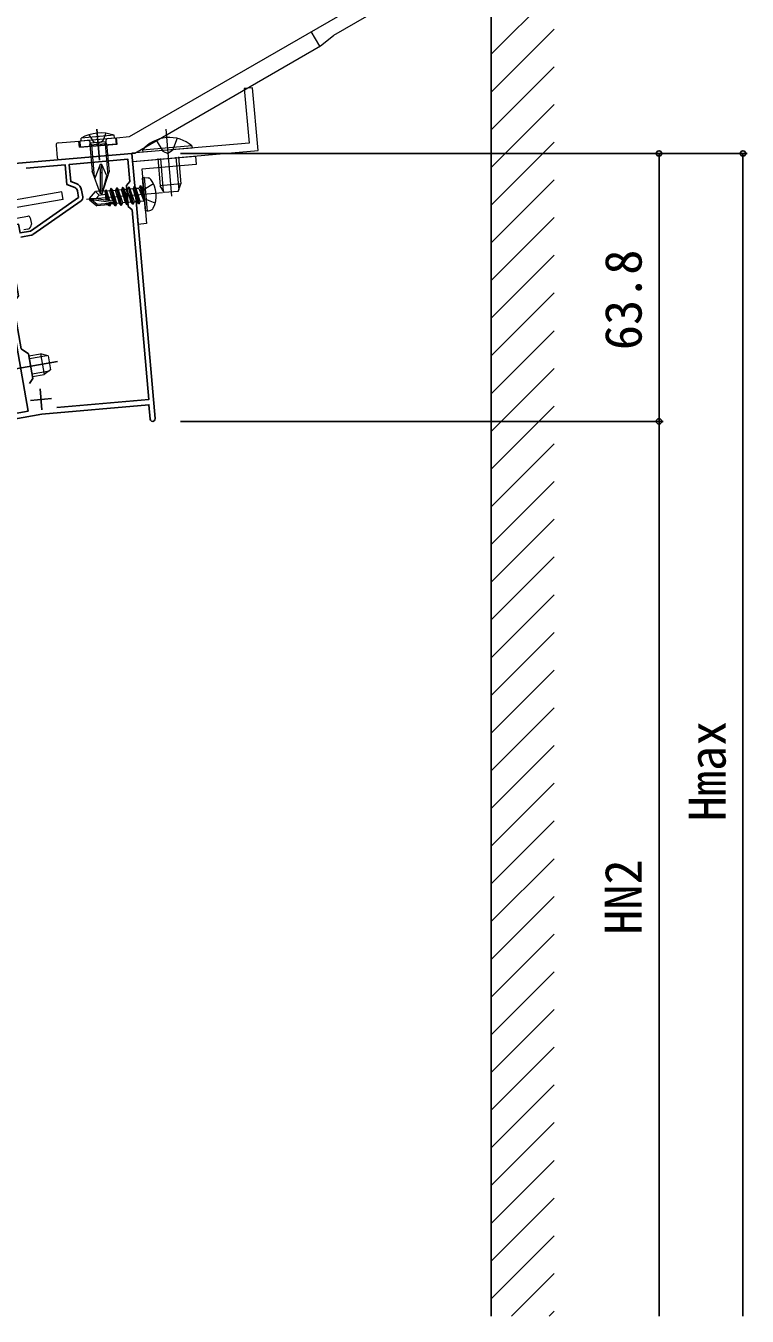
# Model space of a CAD drawing. Units: millimetres, scale not verified. Extents: x -525 to 525, y -783 to 777.
# Drawn here: x -190.8 to -19, y 175.9 to 483.2 of the extents above; entities that cross this region are included whole.
import ezdxf
from ezdxf.enums import TextEntityAlignment as Align

# ---------------------------------------------------------------- set-up
doc = ezdxf.new("R2010")
doc.units = ezdxf.units.MM
doc.header["$LTSCALE"] = 4
for name, color, linetype in [('0-2_YKK_11', 7, 'Continuous'), ('0-3_YKK_12', 2, 'Continuous'), ('0-5_YKK_D', 6, 'Continuous'), ('0-7_YSS_K', 3, 'Continuous')]:
    doc.layers.add(name, color=color, linetype=linetype)
doc.layers.add('0-4_YKK_13', color=4, linetype='Continuous', lineweight=18)
doc.styles.add('ＭＳ ゴシック', font='')
doc.styles.get('ＭＳ ゴシック').set_extended_font_data('MS Gothic')

msp = doc.modelspace()

# ---------------------------------------------------------------- linework, layer by layer
at = {"layer": '0-2_YKK_11'}
for p, q in [((-177.239, 442.468), (-177.521, 444.066)), ((-189.134, 433.458), (-177.651, 441.474)), ((-191.994, 432.859), (-189.532, 433.293)), ((-187.427, 396.694), (-186.991, 391.713)), ((-189.7, 393.985), (-184.719, 394.421))]:
    msp.add_line(p, q, dxfattribs=at)
for points in [[(-203.199, 447.029), (-205.096, 446.694), (-205.443, 446.938), (-214.011, 445.427), (-213.786, 444.147), (-214.77, 443.973), (-215.204, 446.435), (-192.554, 450.429), (-165.528, 452.794), (-164.696, 443.288), (-164.8, 443.095), (-164.752, 442.547), (-164.616, 442.375), (-160.002, 389.635)], [(-179.148, 444.658), (-181.038, 445.346), (-181.453, 450.095), (-190.757, 449.281)], [(-178.806, 445.598), (-180.097, 446.068), (-180.457, 450.182), (-166.51, 451.403), (-166.049, 446.123), (-166.867, 445.148), (-166.431, 440.167), (-165.456, 439.349), (-161.508, 394.221), (-183.398, 392.306)], [(-161.198, 389.53), (-161.494, 392.917), (-187.001, 390.686), (-204.82, 387.544), (-205.046, 388.824), (-190.274, 391.429), (-197.081, 430.033), (-200.035, 429.512), (-200.209, 430.497), (-198.732, 430.757), (-199.183, 433.318), (-198.417, 433.961), (-197.162, 434.182), (-194.01, 435.652), (-192.533, 435.912), (-192.168, 433.844), (-189.706, 434.278), (-178.224, 442.294), (-178.505, 443.892)], [(-189.918, 397.977), (-189.097, 399.15), (-190.139, 405.059), (-191.877, 406.276), (-193.787, 417.109), (-192.57, 418.847), (-193.612, 424.755), (-195.349, 425.972), (-196.096, 430.207)]]:
    msp.add_lwpolyline(points, dxfattribs=at)
for centre, radius, start, end in [((-179.49, 443.718), 2, 9.99999, 70.00002), ((-179.49, 443.718), 1, 10.00002, 70.00004), ((-178.224, 442.294), 1, 304.91801, 10), ((-189.706, 434.278), 1, 280.00004, 304.91809), ((-160.6, 389.583), 0.6, 184.99999, 5.00001)]:
    msp.add_arc(centre, radius, start, end, dxfattribs=at)
at = {"layer": '0-3_YKK_12'}
for p, q in [((-173.87, 458.539), (-173.229, 451.214)), ((-201.939, 399.932), (-183.228, 403.231))]:
    msp.add_line(p, q, dxfattribs=at)
at = {"layer": '0-4_YKK_13'}
for p, q in [((-166.075, 456.786), (-92.124, 499.482)), ((-97.783, 492.288), (-117.497, 480.905)), ((-120.773, 478.321), (-122.813, 481.853)), ((-120.59, 478.426), (-117.497, 480.905)), ((-157.499, 458.543), (-156.104, 442.604)), ((-183.123, 455.295), (-178.142, 455.731)), ((-183.123, 455.295), (-178.142, 455.731)), ((-178.011, 454.236), (-178.142, 455.731)), ((-178.011, 454.236), (-178.142, 455.731)), ((-178.011, 454.236), (-169.045, 455.021)), ((-178.011, 454.236), (-169.045, 455.021)), ((-169.786, 457.107), (-177.643, 456.419)), ((-177.643, 455.774), (-169.674, 456.471)), ((-177.643, 455.774), (-177.643, 456.419)), ((-175.765, 457.255), (-174.764, 455.621)), ((-175.546, 454.753), (-175.466, 455.257)), ((-171.562, 455.102), (-175.546, 454.753)), ((-175.169, 454.786), (-174.505, 447.199)), ((-174.764, 455.621), (-173.57, 455.115)), ((-172.483, 455.821), (-173.57, 455.115)), ((-171.78, 457.604), (-172.483, 455.821)), ((-171.939, 455.069), (-171.273, 447.45)), ((-171.562, 455.102), (-171.728, 455.584)), ((-171.562, 455.102), (-170.975, 448.395)), ((-169.674, 456.471), (-169.786, 457.107)), ((-169.177, 456.515), (-166.075, 456.786)), ((-169.177, 456.515), (-166.075, 456.786)), ((-169.045, 455.021), (-169.177, 456.515)), ((-169.045, 455.021), (-169.177, 456.515)), ((-183.578, 454.753), (-183.317, 451.764)), ((-183.578, 454.753), (-183.317, 451.764)), ((-175.546, 454.753), (-175.006, 448.575)), ((-151.185, 454.076), (-162.94, 453.048)), ((-155.067, 451.93), (-154.379, 444.07)), ((-151.23, 454.583), (-151.185, 454.076)), ((-173.135, 450.146), (-174.401, 446.913)), ((-172.736, 450.181), (-173.136, 450.146)), ((-173.003, 448.15), (-173.135, 450.154)), ((-172.604, 448.184), (-172.736, 450.181)), ((-159.396, 451.551), (-158.83, 445.076)), ((-158.745, 451.608), (-158.057, 443.748)), ((-173.024, 443.129), (-175.006, 448.575)), ((-173.024, 443.129), (-173.004, 448.149)), ((-172.624, 443.164), (-170.975, 448.395)), ((-171.273, 447.45), (-171.48, 447.432)), ((-162.515, 447.034), (-163.005, 446.903)), ((-162.323, 439.109), (-163.005, 446.903)), ((-162.515, 447.034), (-161.703, 446.963)), ((-161.817, 439.065), (-162.515, 447.034)), ((-182.215, 443.621), (-460, 394.64)), ((-181.902, 441.848), (-182.215, 443.621)), ((-158.281, 443.389), (-176.388, 441.805)), ((-175.628, 442.022), (-174.219, 443.702)), ((-171.807, 443.913), (-174.219, 443.702)), ((-173.337, 442.82), (-174.219, 443.702)), ((-172.624, 443.164), (-173.024, 443.129)), ((-171.682, 441.671), (-171.878, 443.906)), ((-171.353, 441.626), (-171.821, 443.257)), ((-171.807, 443.913), (-171.73, 444.12)), ((-171.73, 444.12), (-171.498, 443.789)), ((-171.082, 441.588), (-171.73, 444.12)), ((-170.836, 443.847), (-171.498, 443.789)), ((-170.782, 441.547), (-171.498, 443.789)), ((-170.568, 444.422), (-170.836, 443.847)), ((-170.07, 441.45), (-170.836, 443.847)), ((-170.468, 444.431), (-170.568, 444.422)), ((-169.504, 440.299), (-170.568, 444.422)), ((-170.468, 444.431), (-169.405, 440.308)), ((-170.468, 444.431), (-170.104, 443.911)), ((-169.441, 443.969), (-170.104, 443.911)), ((-169.136, 440.884), (-170.104, 443.911)), ((-169.173, 444.545), (-169.441, 443.969)), ((-169.073, 444.553), (-169.173, 444.545)), ((-168.109, 440.422), (-169.173, 444.545)), ((-169.073, 444.553), (-168.01, 440.43)), ((-169.073, 444.553), (-168.709, 444.033)), ((-168.047, 444.091), (-168.709, 444.033)), ((-167.741, 441.006), (-168.709, 444.033)), ((-167.778, 444.667), (-168.047, 444.091)), ((-167.679, 444.675), (-167.778, 444.667)), ((-166.715, 440.544), (-167.778, 444.667)), ((-167.679, 444.675), (-166.615, 440.552)), ((-167.679, 444.675), (-167.314, 444.155)), ((-166.652, 444.213), (-167.314, 444.155)), ((-166.347, 441.128), (-167.314, 444.155)), ((-166.384, 444.789), (-166.652, 444.213)), ((-166.284, 444.797), (-166.384, 444.789)), ((-165.32, 440.666), (-166.384, 444.789)), ((-166.284, 444.797), (-165.221, 440.674)), ((-166.284, 444.797), (-165.92, 444.277)), ((-165.257, 444.335), (-165.92, 444.277)), ((-164.952, 441.25), (-165.92, 444.277)), ((-164.989, 444.911), (-165.257, 444.335)), ((-164.29, 441.308), (-165.257, 444.335)), ((-164.889, 444.919), (-164.989, 444.911)), ((-163.925, 440.788), (-164.989, 444.911)), ((-164.889, 444.919), (-164.525, 444.399)), ((-164.889, 444.919), (-163.826, 440.796)), ((-163.863, 444.457), (-164.525, 444.399)), ((-163.557, 441.372), (-164.525, 444.399)), ((-163.594, 445.033), (-163.863, 444.457)), ((-163.863, 444.457), (-162.683, 441.499)), ((-163.495, 445.041), (-163.594, 445.033)), ((-163.495, 445.041), (-163.594, 445.033)), ((-162.683, 441.499), (-163.594, 445.033)), ((-163.495, 445.041), (-163.13, 444.521)), ((-163.495, 445.041), (-162.583, 441.507)), ((-162.998, 444.533), (-163.13, 444.521)), ((-162.583, 441.507), (-163.13, 444.521)), ((-157.885, 443.452), (-158.83, 445.076)), ((-154.498, 443.748), (-157.885, 443.452)), ((-154.498, 443.748), (-153.849, 445.512)), ((-181.902, 441.848), (-460, 392.812)), ((-175.628, 442.022), (-175.601, 441.723)), ((-174.114, 442.004), (-175.628, 442.022)), ((-174.114, 442.004), (-175.615, 441.873)), ((-175.179, 441.76), (-175.601, 441.723)), ((-175.601, 441.723), (-173.922, 440.314)), ((-173.825, 440.624), (-175.179, 441.76)), ((-169.897, 441.036), (-175.179, 441.76)), ((-173.922, 440.314), (-173.825, 440.624)), ((-171.164, 440.556), (-173.922, 440.314)), ((-170.062, 440.953), (-173.825, 440.624)), ((-171.581, 440.519), (-171.607, 440.818)), ((-170.965, 440.272), (-171.133, 440.86)), ((-170.75, 440.291), (-170.965, 440.272)), ((-170.75, 440.291), (-170.901, 440.88)), ((-170.75, 440.291), (-170.531, 440.762)), ((-170.531, 440.762), (-170.579, 440.911)), ((-169.868, 440.82), (-170.531, 440.762)), ((-169.405, 440.308), (-169.504, 440.299)), ((-169.405, 440.308), (-169.136, 440.884)), ((-168.474, 440.942), (-169.136, 440.884)), ((-168.01, 440.43), (-168.109, 440.422)), ((-168.01, 440.43), (-167.741, 441.006)), ((-167.079, 441.064), (-167.741, 441.006)), ((-166.615, 440.552), (-166.715, 440.544)), ((-166.615, 440.552), (-166.347, 441.128)), ((-165.684, 441.186), (-166.347, 441.128)), ((-165.221, 440.674), (-165.32, 440.666)), ((-165.221, 440.674), (-164.952, 441.25)), ((-164.29, 441.308), (-164.952, 441.25)), ((-163.925, 440.788), (-164.29, 441.308)), ((-163.826, 440.796), (-163.925, 440.788)), ((-163.826, 440.796), (-163.557, 441.372)), ((-162.728, 441.444), (-163.557, 441.372)), ((-162.583, 441.507), (-162.683, 441.499)), ((-199.194, 436.261), (-190.331, 437.824)), ((-189.752, 437.418), (-189.492, 435.941)), ((-161.817, 439.065), (-162.323, 439.109)), ((-161.817, 439.065), (-161.03, 439.276)), ((-190.303, 434.782), (-191.287, 434.609)), ((-189.938, 403.922), (-185.812, 404.65)), ((-185.481, 404.56), (-187.295, 405.053)), ((-185.481, 404.56), (-184.891, 401.212)), ((-189.297, 400.287), (-185.171, 401.015)), ((-189.184, 399.643), (-186.426, 400.129)), ((-184.891, 401.212), (-186.426, 400.129))]:
    msp.add_line(p, q, dxfattribs=at)
for points in [[(-182.775, 451.31), (-164.843, 452.879), (-120.59, 478.426), (-117.497, 480.905)], [(-182.775, 451.31), (-164.843, 452.879), (-120.59, 478.426)], [(-171.939, 455.069), (-171.728, 455.584), (-175.466, 455.257), (-175.169, 454.786)], [(-159.781, 455.946), (-158.189, 453.296), (-156.995, 452.789)], [(-154.8, 456.381), (-155.908, 453.496), (-156.995, 452.789)], [(-151.23, 454.583), (-162.985, 453.555), (-162.94, 453.048)], [(-154.415, 451.987), (-153.849, 445.512), (-158.83, 445.076)], [(-172.624, 443.164), (-171.48, 447.432), (-172.736, 450.181)], [(-172.624, 443.164), (-172.604, 448.184), (-173.004, 448.149)], [(-170.049, 441.447), (-174.114, 442.004), (-173.337, 442.82), (-171.808, 443.109)], [(-168.109, 440.422), (-168.474, 440.942), (-169.441, 443.969)], [(-166.715, 440.544), (-167.079, 441.064), (-168.047, 444.091)], [(-165.32, 440.666), (-165.684, 441.186), (-166.652, 444.213)], [(-160.394, 445.513), (-162.602, 444.161), (-163.108, 442.967)], [(-159.994, 440.931), (-162.402, 441.88), (-163.108, 442.967)], [(-170.965, 440.272), (-171.263, 440.698), (-171.31, 440.844)], [(-169.504, 440.299), (-169.868, 440.82), (-169.928, 441.007)], [(-190.052, 404.567), (-187.295, 405.053), (-186.426, 400.129)]]:
    msp.add_lwpolyline(points, dxfattribs=at)
at = {"layer": '0-4_YKK_13', "color": 1}
for points in [[(-165.365, 450.828), (-135.479, 453.443), (-136.786, 468.386), (-138.778, 468.212), (-137.645, 455.261), (-165.539, 452.821)], [(-165.356, 450.832), (-150.413, 452.139), (-150.239, 450.147), (-163.19, 449.014), (-162.057, 436.064), (-164.049, 435.889)]]:
    msp.add_lwpolyline(points, close=True, dxfattribs=at)
at = {"layer": '0-4_YKK_13'}
msp.add_lwpolyline([(-177.762, 454.258), (-177.892, 455.752), (-169.425, 456.493), (-169.294, 454.999)], close=True, dxfattribs=at)
for centre, radius, start, end in [((-183.08, 454.797), 0.5, 95, 185), ((-183.08, 454.797), 0.5, 95, 185), ((-172.961, 448.153), 9.5, 70.47227, 119.52773), ((-176.064, 455.31), 0.6, 354.90904, 95), ((-171.149, 455.74), 0.6, 95, 195.09096), ((-156.607, 448.35), 8.232, 49.2189, 140.7811), ((-182.818, 451.808), 0.5, 185, 275), ((-182.818, 451.808), 0.5, 185, 275), ((-161.781, 446.067), 0.9, 37.05588, 85), ((-166.25, 442.692), 6.5, 332.94412, 37.05588), ((-163.016, 444.732), 0.2, 275, 5), ((-170.083, 441.201), 0.248, 275, 82.19096), ((-162.711, 441.245), 0.2, 5, 95), ((-161.263, 440.145), 0.9, 285, 332.94412), ((-190.244, 437.331), 0.5, 10, 100), ((-190.476, 435.767), 1, 280, 10)]:
    msp.add_arc(centre, radius, start, end, dxfattribs=at)
at = {"layer": '0-5_YKK_D'}
for p, q in [((-154, 452.769), (-39, 452.769)), ((-154, 452.769), (-19, 452.769)), ((-40, 452.769), (-40, 388.983)), ((-20, 452.769), (-20, 175.895)), ((-154, 388.983), (-39, 388.983)), ((-153, 388.983), (-39, 388.983)), ((-40, 388.983), (-40, 175.895))]:
    msp.add_line(p, q, dxfattribs=at)
for centre in [(-40, 452.769), (-20, 452.769), (-40, 388.983), (-40, 388.983)]:
    msp.add_circle(centre, 0.637, dxfattribs=at)
at = {"layer": '0-7_YSS_K'}
for p, q in [((-80, 574.65), (-80, 175.895)), ((-80, 476.39), (-65, 491.39)), ((-80, 467.41), (-65, 482.41)), ((-80, 458.429), (-65, 473.429)), ((-80, 449.449), (-65, 464.449)), ((-80, 440.469), (-65, 455.469)), ((-80, 431.488), (-65, 446.488)), ((-80, 422.508), (-65, 437.508)), ((-80, 413.528), (-65, 428.528)), ((-80, 404.548), (-65, 419.548)), ((-80, 395.567), (-65, 410.567)), ((-80, 386.587), (-65, 401.587)), ((-80, 377.607), (-65, 392.607)), ((-80, 368.627), (-65, 383.627)), ((-80, 359.646), (-65, 374.646)), ((-80, 350.666), (-65, 365.666)), ((-80, 341.686), (-65, 356.686)), ((-80, 332.706), (-65, 347.706)), ((-80, 323.725), (-65, 338.725)), ((-80, 314.745), (-65, 329.745)), ((-80, 305.765), (-65, 320.765)), ((-80, 296.785), (-65, 311.785)), ((-80, 287.804), (-65, 302.804)), ((-80, 278.824), (-65, 293.824)), ((-80, 269.844), (-65, 284.844)), ((-80, 260.864), (-65, 275.864)), ((-80, 251.883), (-65, 266.883)), ((-80, 242.903), (-65, 257.903)), ((-80, 233.923), (-65, 248.923)), ((-80, 224.943), (-65, 239.943)), ((-80, 215.962), (-65, 230.962)), ((-80, 206.982), (-65, 221.982)), ((-80, 198.002), (-65, 213.002)), ((-80, 189.022), (-65, 204.022)), ((-80, 180.041), (-65, 195.041)), ((-75.166, 175.895), (-65, 186.061)), ((-66.186, 175.895), (-65, 177.081))]:
    msp.add_line(p, q, dxfattribs=at)

# ---------------------------------------------------------------- texts
at = {"layer": '0-5_YKK_D', "style": 'ＭＳ ゴシック'}
for s, p in [('63.8', (-41.5, 405.944)), ('Hmax', (-21.5, 293.741)), ('HN2', (-41.5, 266.723))]:
    msp.add_text(s, height=8.798, rotation=90, dxfattribs=at).set_placement(p, align=Align.BOTTOM_LEFT)

doc.saveas('drawing.dxf')
